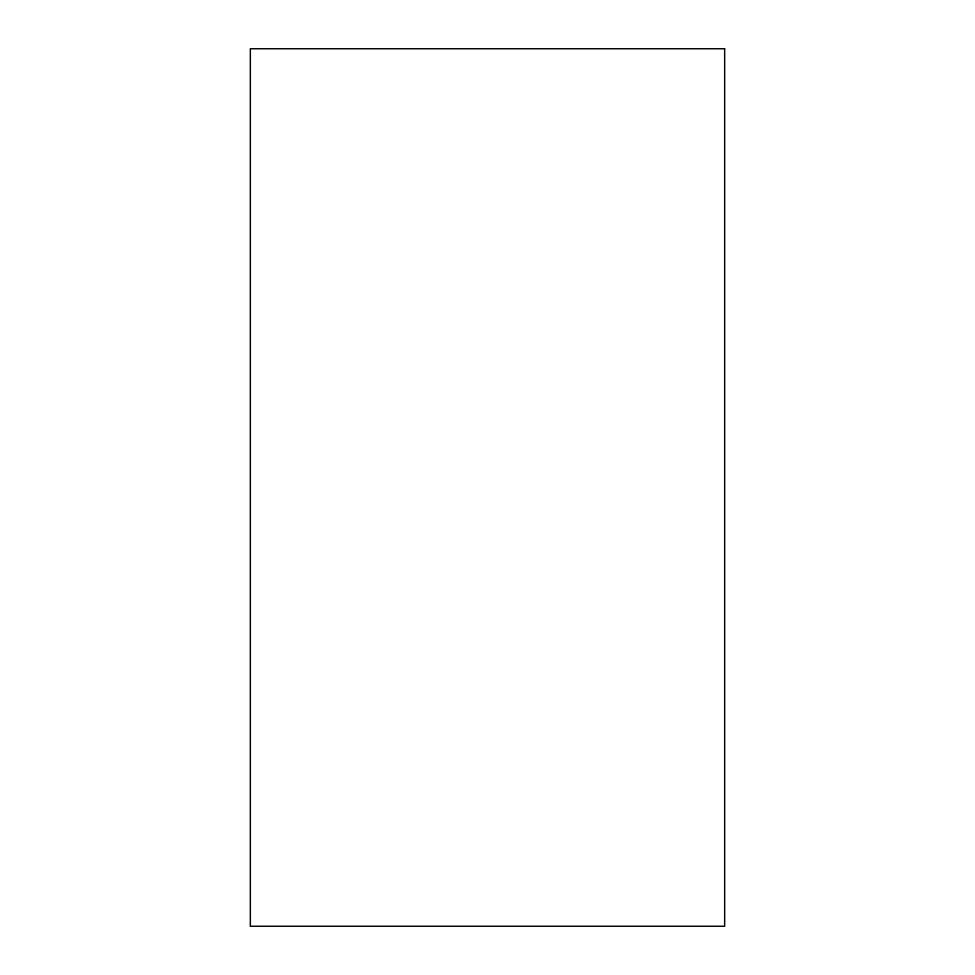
<?xml version="1.0" encoding="UTF-8"?>
<svg xmlns="http://www.w3.org/2000/svg" width="975" height="975" viewBox="0 0 975 975"><rect width="100%" height="100%" fill="white"/><g stroke="black" fill="none" stroke-linecap="round" stroke-linejoin="round"><path stroke-width="1.46" d="M724.657 48.75L250.343 48.75L250.343 926.25L724.657 926.25L724.657 48.75"/></g></svg>
